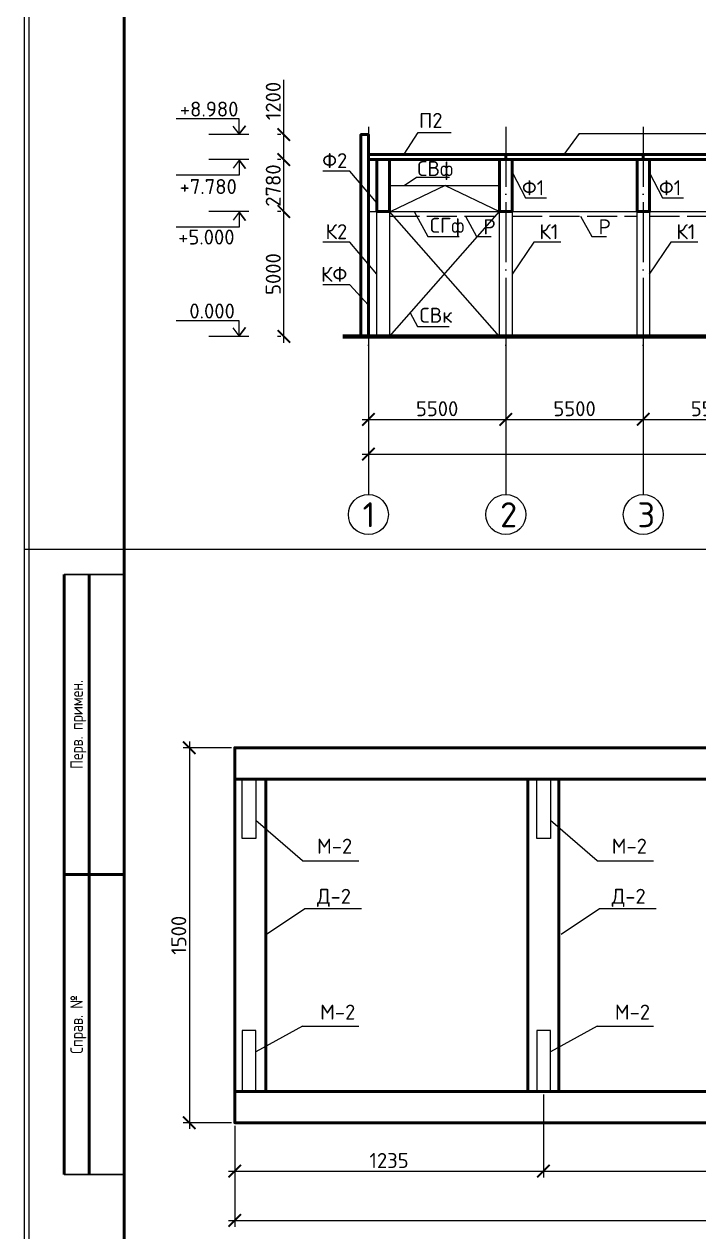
# Model space of a CAD drawing. Header units: millimetres. Extents: x -258556 to -95372, y 16759 to 83874.
# Drawn here: x -127994.2 to -127859.2, y 41571.9 to 41813.5 of the extents above; entities that cross this region are included whole.
import ezdxf
from ezdxf.enums import TextEntityAlignment as Align

# ---------------------------------------------------------------- set-up
doc = ezdxf.new("R2010")
doc.units = ezdxf.units.MM
doc.header["$LTSCALE"] = 0.5
doc.linetypes.add('ACAD_ISO02W100', pattern=[15, 12, -3])
doc.linetypes.add('ACAD_ISO04W100', pattern=[30, 24, -3, 0, -3])
for name, color, linetype, lineweight in [('0.25-STAMP', 10, 'Continuous', 25), ('0.25-TEXT', 10, 'Continuous', 25), ('0.3-STAMP', 7, 'Continuous', 30), ('ТОЛСТЫЕ3', 7, 'Continuous', 50), ('ТОНКИЕе', 7, 'Continuous', 25)]:
    doc.layers.add(name, color=color, linetype=linetype, lineweight=lineweight)
for name, color, linetype in [('оси', 7, 'ACAD_ISO04W100'), ('размеры', 7, 'Continuous'), ('Штриховка', 7, 'ACAD_ISO02W100')]:
    doc.layers.add(name, color=color, linetype=linetype)
doc.styles.add('ГОСТ 2.304', font='cs_gost2304.shx')
doc.styles.add('Наклонный3.5', font='isocpeur.ttf', dxfattribs={"height": 3})
doc.dimstyles.new('СТРОИТЕЛЬНЫЙ', dxfattribs={"dimtxt": 3, "dimasz": 2.5, "dimexe": 1.25, "dimexo": 0.625, "dimtad": 1, "dimdec": 0, "dimlfac": 100, "dimdsep": 46, "dimtxsty": 'Наклонный3.5', "dimblk1": 'ARCHTICK', "dimblk2": 'ARCHTICK', "dimsah": 1, "dimcen": 0, "dimdle": 1.25, "dimadec": 0, "dimazin": 0, "dimtfac": 0.75, "dimtdec": 0, "dimtmove": 0, "dimatfit": 3, "dimldrblk": 'ARCHTICK', "dimfxl": 1, "dimtolj": 1, "dimtzin": 0, "dimarcsym": 1})

# ---------------------------------------------------------------- blocks, each defined once
blk = doc.blocks.new('_ArchTick')
at = {"color": 0, "linetype": 'ByBlock', "const_width": 0.15}
blk.add_lwpolyline([(-0.5, -0.5), (0.5, 0.5)], dxfattribs=at)
blk = doc.blocks.new('*D658')
at = {"layer": 'Defpoints', "color": 0, "transparency": 16777216}
for p in [(-127925.35, 41747.36), (-127897.85, 41747.36), (-127897.85, 41734.43)]:
    blk.add_point(p, dxfattribs=at)
at = {"layer": 'размеры', "color": 0, "lineweight": -2, "transparency": 16777216}
for p, q in [((-127925.35, 41746.74), (-127925.35, 41733.18)), ((-127897.85, 41746.74), (-127897.85, 41733.18)), ((-127926.6, 41734.43), (-127896.6, 41734.43))]:
    blk.add_line(p, q, dxfattribs=at)
at = {"layer": 'размеры', "color": 0, "lineweight": -2, "transparency": 16777216, "xscale": 2.5, "yscale": 2.5, "zscale": 2.5, "rotation": 180}
blk.add_blockref('_ArchTick', (-127925.35, 41734.43), dxfattribs=at)
at = {"layer": 'размеры', "color": 0, "lineweight": -2, "transparency": 16777216, "xscale": 2.5, "yscale": 2.5, "zscale": 2.5}
blk.add_blockref('_ArchTick', (-127897.85, 41734.43), dxfattribs=at)
at = {"layer": 'размеры', "color": 0, "transparency": 16777216, "insert": (-127911.6, 41736.56), "char_height": 3, "attachment_point": 5, "style": 'Наклонный3.5'}
blk.add_mtext('\\A1;5500', dxfattribs=at)
blk = doc.blocks.new('*D656')
at = {"layer": 'Defpoints', "color": 0, "transparency": 16777216}
for p in [(-127897.85, 41747.36), (-127870.35, 41747.36), (-127870.35, 41734.43)]:
    blk.add_point(p, dxfattribs=at)
at = {"layer": 'размеры', "color": 0, "lineweight": -2, "transparency": 16777216}
for p, q in [((-127897.85, 41746.74), (-127897.85, 41733.18)), ((-127870.35, 41746.74), (-127870.35, 41733.18)), ((-127899.1, 41734.43), (-127869.1, 41734.43))]:
    blk.add_line(p, q, dxfattribs=at)
at = {"layer": 'размеры', "color": 0, "lineweight": -2, "transparency": 16777216, "xscale": 2.5, "yscale": 2.5, "zscale": 2.5, "rotation": 180}
blk.add_blockref('_ArchTick', (-127897.85, 41734.43), dxfattribs=at)
at = {"layer": 'размеры', "color": 0, "lineweight": -2, "transparency": 16777216, "xscale": 2.5, "yscale": 2.5, "zscale": 2.5}
blk.add_blockref('_ArchTick', (-127870.35, 41734.43), dxfattribs=at)
at = {"layer": 'размеры', "color": 0, "transparency": 16777216, "insert": (-127884.1, 41736.56), "char_height": 3, "attachment_point": 5, "style": 'Наклонный3.5'}
blk.add_mtext('\\A1;5500', dxfattribs=at)
blk = doc.blocks.new('*D657')
at = {"layer": 'Defpoints', "color": 0, "transparency": 16777216}
for p in [(-127870.35, 41747.36), (-127842.85, 41747.36), (-127842.85, 41734.43)]:
    blk.add_point(p, dxfattribs=at)
at = {"layer": 'размеры', "color": 0, "lineweight": -2, "transparency": 16777216}
for p, q in [((-127870.35, 41746.74), (-127870.35, 41733.18)), ((-127842.85, 41746.74), (-127842.85, 41733.18)), ((-127871.6, 41734.43), (-127841.6, 41734.43))]:
    blk.add_line(p, q, dxfattribs=at)
at = {"layer": 'размеры', "color": 0, "lineweight": -2, "transparency": 16777216, "xscale": 2.5, "yscale": 2.5, "zscale": 2.5, "rotation": 180}
blk.add_blockref('_ArchTick', (-127870.35, 41734.43), dxfattribs=at)
at = {"layer": 'размеры', "color": 0, "lineweight": -2, "transparency": 16777216, "xscale": 2.5, "yscale": 2.5, "zscale": 2.5}
blk.add_blockref('_ArchTick', (-127842.85, 41734.43), dxfattribs=at)
at = {"layer": 'размеры', "color": 0, "transparency": 16777216, "insert": (-127856.6, 41736.56), "char_height": 3, "attachment_point": 5, "style": 'Наклонный3.5'}
blk.add_mtext('\\A1;5500', dxfattribs=at)
blk = doc.blocks.new('*D649')
at = {"layer": 'Defpoints', "color": 0, "transparency": 16777216}
for p in [(-127925.35, 41734.43), (-127677.85, 41734.43), (-127677.85, 41727.5)]:
    blk.add_point(p, dxfattribs=at)
at = {"layer": 'размеры', "color": 0, "lineweight": -2, "transparency": 16777216}
for p, q in [((-127925.35, 41733.81), (-127925.35, 41726.25)), ((-127677.85, 41733.81), (-127677.85, 41726.25)), ((-127926.6, 41727.5), (-127676.6, 41727.5))]:
    blk.add_line(p, q, dxfattribs=at)
at = {"layer": 'размеры', "color": 0, "lineweight": -2, "transparency": 16777216, "xscale": 2.5, "yscale": 2.5, "zscale": 2.5, "rotation": 180}
blk.add_blockref('_ArchTick', (-127925.35, 41727.5), dxfattribs=at)
at = {"layer": 'размеры', "color": 0, "lineweight": -2, "transparency": 16777216, "xscale": 2.5, "yscale": 2.5, "zscale": 2.5}
blk.add_blockref('_ArchTick', (-127677.85, 41727.5), dxfattribs=at)
at = {"layer": 'размеры', "color": 0, "transparency": 16777216, "insert": (-127801.6, 41729.62), "char_height": 3, "attachment_point": 5, "style": 'Наклонный3.5'}
blk.add_mtext('\\A1;49500', dxfattribs=at)
blk = doc.blocks.new('*D659')
at = {"layer": 'Defpoints', "color": 0, "transparency": 16777216}
for p in [(-127942.26, 41776), (-127942.26, 41776), (-127942.26, 41751)]:
    blk.add_point(p, dxfattribs=at)
at = {"layer": 'размеры', "color": 0, "lineweight": -2, "transparency": 16777216}
for p, q in [((-127942.26, 41749.75), (-127942.26, 41777.25)), ((-127942.89, 41776), (-127943.51, 41776)), ((-127942.89, 41751), (-127943.51, 41751))]:
    blk.add_line(p, q, dxfattribs=at)
at = {"layer": 'размеры', "color": 0, "lineweight": -2, "transparency": 16777216, "xscale": 2.5, "yscale": 2.5, "zscale": 2.5}
for p, rotation in [((-127942.26, 41776), 90), ((-127942.26, 41751), 270)]:
    blk.add_blockref('_ArchTick', p, dxfattribs=dict(at, rotation=rotation))
at = {"layer": 'размеры', "color": 0, "transparency": 16777216, "insert": (-127944.39, 41763.5), "char_height": 3, "attachment_point": 5, "rotation": 90, "style": 'Наклонный3.5'}
blk.add_mtext('\\A1;5000', dxfattribs=at)
blk = doc.blocks.new('*D660')
at = {"layer": 'Defpoints', "color": 0, "transparency": 16777216}
for p in [(-127942.26, 41786.39), (-127942.26, 41786.39), (-127942.26, 41776)]:
    blk.add_point(p, dxfattribs=at)
at = {"layer": 'размеры', "color": 0, "lineweight": -2, "transparency": 16777216}
for p, q in [((-127942.26, 41774.75), (-127942.26, 41787.64)), ((-127942.89, 41786.39), (-127943.51, 41786.39)), ((-127942.89, 41776), (-127943.51, 41776))]:
    blk.add_line(p, q, dxfattribs=at)
at = {"layer": 'размеры', "color": 0, "lineweight": -2, "transparency": 16777216, "xscale": 2.5, "yscale": 2.5, "zscale": 2.5}
for p, rotation in [((-127942.26, 41786.39), 90), ((-127942.26, 41776), 270)]:
    blk.add_blockref('_ArchTick', p, dxfattribs=dict(at, rotation=rotation))
at = {"layer": 'размеры', "color": 0, "transparency": 16777216, "insert": (-127944.39, 41781.2), "char_height": 3, "attachment_point": 5, "rotation": 90, "style": 'Наклонный3.5'}
blk.add_mtext('\\A1;2780', dxfattribs=at)
blk = doc.blocks.new('*D661')
at = {"layer": 'Defpoints', "color": 0, "transparency": 16777216}
for p in [(-127942.26, 41791.39), (-127942.26, 41791.39), (-127942.26, 41786.39)]:
    blk.add_point(p, dxfattribs=at)
at = {"layer": 'размеры', "color": 0, "lineweight": -2, "transparency": 16777216}
for p, q in [((-127942.26, 41791.39), (-127942.26, 41802.34)), ((-127942.89, 41791.39), (-127943.51, 41791.39)), ((-127942.26, 41785.14), (-127942.26, 41791.39)), ((-127942.89, 41786.39), (-127943.51, 41786.39))]:
    blk.add_line(p, q, dxfattribs=at)
at = {"layer": 'размеры', "color": 0, "lineweight": -2, "transparency": 16777216, "xscale": 2.5, "yscale": 2.5, "zscale": 2.5}
for p, rotation in [((-127942.26, 41791.39), 90), ((-127942.26, 41786.39), 270)]:
    blk.add_blockref('_ArchTick', p, dxfattribs=dict(at, rotation=rotation))
at = {"layer": 'размеры', "color": 0, "transparency": 16777216, "insert": (-127944.39, 41798.12), "char_height": 3, "attachment_point": 5, "rotation": 90, "style": 'Наклонный3.5'}
blk.add_mtext('\\A1;1200', dxfattribs=at)
blk = doc.blocks.new('*D788')
at = {"layer": 'Defpoints', "color": 0, "transparency": 16777216}
for p in [(-127890.34, 41599.98), (-127952.09, 41593.73), (-127890.34, 41584.04)]:
    blk.add_point(p, dxfattribs=at)
at = {"layer": 'размеры', "color": 0, "lineweight": -2, "transparency": 16777216}
for p, q in [((-127890.34, 41599.36), (-127890.34, 41582.79)), ((-127952.09, 41593.11), (-127952.09, 41582.79)), ((-127953.34, 41584.04), (-127889.09, 41584.04))]:
    blk.add_line(p, q, dxfattribs=at)
at = {"layer": 'размеры', "color": 0, "lineweight": -2, "transparency": 16777216, "xscale": 2.5, "yscale": 2.5, "zscale": 2.5, "rotation": 180}
blk.add_blockref('_ArchTick', (-127952.09, 41584.04), dxfattribs=at)
at = {"layer": 'размеры', "color": 0, "lineweight": -2, "transparency": 16777216, "xscale": 2.5, "yscale": 2.5, "zscale": 2.5}
blk.add_blockref('_ArchTick', (-127890.34, 41584.04), dxfattribs=at)
at = {"layer": 'размеры', "color": 0, "transparency": 16777216, "insert": (-127921.22, 41586.17), "char_height": 3, "attachment_point": 5, "style": 'Наклонный3.5'}
blk.add_mtext('\\A1;1235', dxfattribs=at)
blk = doc.blocks.new('*D789')
at = {"layer": 'Defpoints', "color": 0, "transparency": 16777216}
for p in [(-127890.34, 41599.98), (-127814.59, 41599.98), (-127814.59, 41584.04)]:
    blk.add_point(p, dxfattribs=at)
at = {"layer": 'размеры', "color": 0, "lineweight": -2, "transparency": 16777216}
for p, q in [((-127890.34, 41599.36), (-127890.34, 41582.79)), ((-127814.59, 41599.36), (-127814.59, 41582.79)), ((-127891.59, 41584.04), (-127813.34, 41584.04))]:
    blk.add_line(p, q, dxfattribs=at)
at = {"layer": 'размеры', "color": 0, "lineweight": -2, "transparency": 16777216, "xscale": 2.5, "yscale": 2.5, "zscale": 2.5, "rotation": 180}
blk.add_blockref('_ArchTick', (-127890.34, 41584.04), dxfattribs=at)
at = {"layer": 'размеры', "color": 0, "lineweight": -2, "transparency": 16777216, "xscale": 2.5, "yscale": 2.5, "zscale": 2.5}
blk.add_blockref('_ArchTick', (-127814.59, 41584.04), dxfattribs=at)
at = {"layer": 'размеры', "color": 0, "transparency": 16777216, "insert": (-127852.47, 41586.17), "char_height": 3, "attachment_point": 5, "style": 'Наклонный3.5'}
blk.add_mtext('\\A1;1515', dxfattribs=at)
blk = doc.blocks.new('*D792')
at = {"layer": 'Defpoints', "color": 0, "transparency": 16777216}
for p in [(-127952.09, 41668.73), (-127961.17, 41593.73), (-127952.09, 41593.73)]:
    blk.add_point(p, dxfattribs=at)
at = {"layer": 'размеры', "color": 0, "lineweight": -2, "transparency": 16777216}
for p, q in [((-127952.72, 41668.73), (-127962.42, 41668.73)), ((-127961.17, 41669.98), (-127961.17, 41592.48)), ((-127952.72, 41593.73), (-127962.42, 41593.73))]:
    blk.add_line(p, q, dxfattribs=at)
at = {"layer": 'размеры', "color": 0, "lineweight": -2, "transparency": 16777216, "xscale": 2.5, "yscale": 2.5, "zscale": 2.5}
for p, rotation in [((-127961.17, 41668.73), 90), ((-127961.17, 41593.73), 270)]:
    blk.add_blockref('_ArchTick', p, dxfattribs=dict(at, rotation=rotation))
at = {"layer": 'размеры', "color": 0, "transparency": 16777216, "insert": (-127963.29, 41631.23), "char_height": 3, "attachment_point": 5, "rotation": 90, "style": 'Наклонный3.5'}
blk.add_mtext('\\A1;1500', dxfattribs=at)
blk = doc.blocks.new('*D793')
at = {"layer": 'Defpoints', "color": 0, "transparency": 16777216}
for p in [(-127952.09, 41593.73), (-127677.09, 41593.73), (-127677.09, 41574.18)]:
    blk.add_point(p, dxfattribs=at)
at = {"layer": 'размеры', "color": 0, "lineweight": -2, "transparency": 16777216}
for p, q in [((-127952.09, 41593.11), (-127952.09, 41572.93)), ((-127677.09, 41593.11), (-127677.09, 41572.93)), ((-127953.34, 41574.18), (-127675.84, 41574.18))]:
    blk.add_line(p, q, dxfattribs=at)
at = {"layer": 'размеры', "color": 0, "lineweight": -2, "transparency": 16777216, "xscale": 2.5, "yscale": 2.5, "zscale": 2.5, "rotation": 180}
blk.add_blockref('_ArchTick', (-127952.09, 41574.18), dxfattribs=at)
at = {"layer": 'размеры', "color": 0, "lineweight": -2, "transparency": 16777216, "xscale": 2.5, "yscale": 2.5, "zscale": 2.5}
blk.add_blockref('_ArchTick', (-127677.09, 41574.18), dxfattribs=at)
at = {"layer": 'размеры', "color": 0, "transparency": 16777216, "insert": (-127814.59, 41576.31), "char_height": 3, "attachment_point": 5, "style": 'Наклонный3.5'}
blk.add_mtext('\\A1;5500', dxfattribs=at)

msp = doc.modelspace()

# ---------------------------------------------------------------- linework, layer by layer
at = {"color": 7, "linetype": 'Continuous', "lineweight": 13}
for points in [[(-127947.859, 41662.484), (-127947.859, 41650.557), (-127950.63, 41650.557), (-127950.63, 41662.484)], [(-127888.891, 41662.484), (-127888.891, 41650.557), (-127891.662, 41650.557), (-127891.662, 41662.484)]]:
    msp.add_lwpolyline(points, dxfattribs=at)
at = {"color": 7, "linetype": 'Continuous', "lineweight": 13, "true_color": 0x000007}
for points in [[(-127938.535, 41646.148), (-127947.859, 41654.171), (-127947.859, 41654.171)], [(-127879.567, 41646.148), (-127888.891, 41654.171), (-127888.891, 41654.171)], [(-127938.535, 41646.148), (-127927.259, 41646.148), (-127927.259, 41646.148)], [(-127879.567, 41646.148), (-127868.291, 41646.148), (-127868.291, 41646.148)], [(-127938.053, 41636.486), (-127945.763, 41631.379), (-127945.763, 41631.379)], [(-127926.753, 41636.486), (-127938.053, 41636.486), (-127938.053, 41636.486)], [(-127879.085, 41636.486), (-127886.795, 41631.379), (-127886.795, 41631.379)], [(-127867.785, 41636.486), (-127879.085, 41636.486), (-127879.085, 41636.486)], [(-127938.535, 41613.067), (-127947.859, 41607.935), (-127947.859, 41607.935)], [(-127938.535, 41613.067), (-127927.259, 41613.067), (-127927.259, 41613.067)], [(-127879.567, 41613.067), (-127888.891, 41607.935), (-127888.891, 41607.935)], [(-127879.567, 41613.067), (-127868.291, 41613.067), (-127868.291, 41613.067)], [(-127947.859, 41599.984), (-127947.859, 41612.2), (-127950.63, 41612.2), (-127950.63, 41599.984)], [(-127888.891, 41599.984), (-127888.891, 41612.2), (-127891.662, 41612.2), (-127891.662, 41599.984)]]:
    msp.add_lwpolyline(points, dxfattribs=at)
at = {"layer": '0.25-STAMP', "color": 0}
msp.add_lwpolyline([(-127994.225, 41411.398), (-127153.225, 41411.398), (-127153.225, 42005.398), (-127994.225, 42005.398), (-127994.225, 41411.398)], dxfattribs=at)
at = {"layer": '0.3-STAMP', "color": 0, "lineweight": 50}
for p, q in [((-127986.225, 41583.398), (-127986.225, 41703.398)), ((-127981.225, 41583.398), (-127981.225, 41703.398)), ((-127974.225, 41703.398), (-127974.225, 41583.398)), ((-127986.225, 41643.398), (-127974.225, 41643.398))]:
    msp.add_line(p, q, dxfattribs=at)
at = {"layer": '0.3-STAMP', "color": 0}
for p, q in [((-127986.225, 41703.398), (-127974.225, 41703.398)), ((-127986.225, 41583.398), (-127974.225, 41583.398))]:
    msp.add_line(p, q, dxfattribs=at)
at = {"layer": '0.3-STAMP', "color": 0, "lineweight": 50}
msp.add_lwpolyline([(-127974.225, 41416.398), (-127158.225, 41416.398), (-127158.225, 42000.398), (-127974.225, 42000.398), (-127974.225, 41416.398)], dxfattribs=at)
at = {"layer": 'оси'}
for points in [[(-127925.351, 41792.97), (-127925.351, 41747.363)], [(-127897.851, 41792.97), (-127897.851, 41747.363)], [(-127870.351, 41792.97), (-127870.351, 41747.363)]]:
    msp.add_lwpolyline(points, dxfattribs=at)
at = {"layer": 'ТОЛСТЫЕ3'}
for points in [[(-127926.851, 41751.002), (-127926.851, 41787.392), (-127926.851, 41791.392), (-127925.351, 41791.392), (-127925.351, 41751.002)], [(-127925.351, 41786.392), (-127925.351, 41788.392), (-127925.351, 41787.392), (-127677.851, 41787.392)], [(-127897.851, 41786.392), (-127897.851, 41787.392)], [(-127870.351, 41786.392), (-127870.351, 41787.392)], [(-127925.351, 41786.392), (-127925.351, 41786.392), (-127679.82, 41786.392), (-127679.82, 41776.002)], [(-127923.646, 41776.002), (-127923.646, 41786.392)], [(-127921.146, 41776.002), (-127921.146, 41786.392)], [(-127899.101, 41776.002), (-127899.101, 41786.392)], [(-127896.601, 41776.002), (-127896.601, 41786.392)], [(-127871.601, 41776.002), (-127871.601, 41786.392)], [(-127869.101, 41776.002), (-127869.101, 41786.392)], [(-127923.646, 41776.002), (-127921.146, 41776.002), (-127921.146, 41781.197)], [(-127899.101, 41776.002), (-127896.601, 41776.002), (-127896.601, 41781.197)], [(-127871.601, 41776.002), (-127869.101, 41776.002), (-127869.101, 41781.197)], [(-127952.095, 41593.734), (-127952.095, 41601.234), (-127952.095, 41593.734), (-127952.095, 41668.734), (-127924.595, 41668.734), (-127952.095, 41668.734), (-127677.095, 41668.734), (-127677.095, 41593.734), (-127952.095, 41593.734)], [(-127952.095, 41668.734), (-127952.095, 41654.984), (-127952.095, 41668.734), (-127952.095, 41662.484), (-127677.095, 41662.484)], [(-127952.095, 41662.484), (-127945.845, 41662.484), (-127945.845, 41599.984)], [(-127893.47, 41599.984), (-127887.22, 41599.984), (-127887.22, 41662.484), (-127893.47, 41662.484), (-127893.47, 41599.984)], [(-127677.095, 41593.734), (-127677.095, 41599.984), (-127952.095, 41599.984)]]:
    msp.add_lwpolyline(points, dxfattribs=at)
at = {"layer": 'ТОНКИЕе', "color": 6}
for points in [[(-127363.225, 41411.398), (-127573.225, 41411.398), (-127573.225, 41369.504), (-127573.225, 41411.398), (-127783.225, 41411.398), (-127783.225, 41386.749), (-127783.225, 41411.398), (-127993.225, 41411.398), (-127993.225, 42005.398)], [(-127153.225, 41708.398), (-127994.225, 41708.398)]]:
    msp.add_lwpolyline(points, dxfattribs=at)
at = {"layer": 'ТОНКИЕе'}
for points in [[(-127951.214, 41791.52), (-127951.214, 41794.52), (-127963.784, 41794.52)], [(-127949.255, 41791.392), (-127957.281, 41791.392)], [(-127951.214, 41791.52), (-127949.91, 41793.175), (-127951.214, 41791.52), (-127952.399, 41793.095)], [(-127918.185, 41787.484), (-127915.392, 41791.818), (-127908.776, 41791.818)], [(-127883.201, 41791.624), (-127886.276, 41787.392)], [(-127883.201, 41791.624), (-127716.503, 41791.624)], [(-127951.214, 41786.264), (-127951.214, 41783.264), (-127963.784, 41783.264)], [(-127949.255, 41786.392), (-127957.281, 41786.392)], [(-127951.214, 41786.264), (-127949.91, 41784.609), (-127951.214, 41786.264), (-127952.399, 41784.689)], [(-127923.646, 41786.392), (-127925.406, 41786.392)], [(-127923.646, 41777.712), (-127929.088, 41784.079), (-127934.491, 41784.079)], [(-127918.16, 41781.197), (-127915.747, 41782.846), (-127909.131, 41782.846)], [(-127896.485, 41783.743), (-127893.894, 41778.733), (-127889.724, 41778.733)], [(-127869.076, 41783.743), (-127866.484, 41778.733), (-127862.315, 41778.733)], [(-127920.882, 41781.197), (-127899.101, 41781.197)], [(-127909.991, 41781.197), (-127920.882, 41776.002)], [(-127909.991, 41781.197), (-127899.101, 41776.002)], [(-127951.214, 41775.874), (-127951.214, 41772.874), (-127963.784, 41772.874)], [(-127949.255, 41776.002), (-127957.281, 41776.002)], [(-127951.214, 41775.874), (-127949.91, 41774.219), (-127951.214, 41775.874), (-127952.399, 41774.299)], [(-127926.146, 41751.002), (-127923.646, 41751.002), (-127923.646, 41776.002), (-127921.146, 41776.002), (-127921.146, 41751.002)], [(-127925.351, 41751.002), (-127925.351, 41776.002), (-127669.489, 41776.002)], [(-127921.146, 41751.002), (-127899.101, 41776.002)], [(-127899.101, 41751.002), (-127921.146, 41776.002)], [(-127916.183, 41776.002), (-127913.457, 41771.02), (-127907.155, 41771.02)], [(-127905.939, 41775.096), (-127903.71, 41771.02), (-127900.765, 41771.02)], [(-127901.601, 41751.002), (-127899.101, 41751.002), (-127899.101, 41776.002), (-127896.601, 41776.002), (-127896.601, 41751.002)], [(-127882.9, 41775.096), (-127880.67, 41771.02), (-127877.725, 41771.02)], [(-127874.101, 41751.002), (-127871.601, 41751.002), (-127871.601, 41776.002), (-127869.101, 41776.002), (-127869.101, 41751.002)], [(-127923.646, 41763.502), (-127929.088, 41769.869), (-127934.491, 41769.869)], [(-127892.263, 41769.869), (-127896.601, 41763.502)], [(-127886.86, 41769.869), (-127886.86, 41769.869), (-127892.263, 41769.869)], [(-127864.854, 41769.869), (-127869.192, 41763.502)], [(-127859.45, 41769.869), (-127859.45, 41769.869), (-127864.854, 41769.869)], [(-127925.351, 41757.247), (-127929.088, 41761.343), (-127934.491, 41761.343)], [(-127925.351, 41757.247), (-127925.351, 41719.384)], [(-127916.984, 41755.722), (-127915.512, 41753.032), (-127909.21, 41753.032)], [(-127897.851, 41757.247), (-127897.851, 41719.384)], [(-127870.351, 41757.247), (-127870.351, 41719.384)], [(-127951.214, 41751.13), (-127951.214, 41754.13), (-127963.784, 41754.13)], [(-127951.214, 41751.13), (-127949.91, 41752.785), (-127951.214, 41751.13), (-127952.399, 41752.705)], [(-127949.255, 41751.002), (-127957.281, 41751.002)]]:
    msp.add_lwpolyline(points, dxfattribs=at)
at = {"layer": 'ТОНКИЕе', "lineweight": 70}
msp.add_lwpolyline([(-127930.437, 41751.002), (-127670.749, 41751.002)], dxfattribs=at)
at = {"layer": 'ТОНКИЕе'}
for centre in [(-127925.351, 41715.384), (-127897.851, 41715.384), (-127870.351, 41715.384)]:
    msp.add_circle(centre, 4, dxfattribs=at)
at = {"layer": 'Штриховка'}
for points in [[(-127921.146, 41776.002), (-127921.146, 41775.096), (-127899.101, 41775.096)], [(-127896.601, 41775.096), (-127871.601, 41775.096)], [(-127869.101, 41775.096), (-127844.101, 41775.096)]]:
    msp.add_lwpolyline(points, dxfattribs=at)

# ---------------------------------------------------------------- texts
at = {"layer": '0.25-TEXT', "color": 0, "style": 'ГОСТ 2.304'}
for s, p in [('Перв. примен.', (-127983.725, 41673.398)), ('Справ. №', (-127983.725, 41613.398))]:
    msp.add_text(s, height=2.5, rotation=90, dxfattribs=at).set_placement(p, align=Align.MIDDLE_CENTER)
at = {"layer": 'ТОНКИЕе', "style": 'Наклонный3.5'}
for s, width, insert, char_height, attachment_point in [('+8.980', 5.64945, (-127963.071, 41797.993), 3, 1), ('П2', 1.79269, (-127910.509, 41795.725), 3, 3), ('Ф2', 1.79269, (-127929.576, 41787.683), 3, 3), ('СВф', 1.79269, (-127915.562, 41786.103), 3, 1), ('+7.780', 5.64945, (-127963.123, 41779.498), 3, 7), ('Ф1', 1.79269, (-127890.165, 41782.254), 3, 3), ('Ф1', 1.79269, (-127862.755, 41782.254), 3, 3), ('СГф', 1.79269, (-127913.049, 41774.748), 3, 1), ('Р', 1.79269, (-127902.351, 41774.44), 3, 1), ('Р', 1.79269, (-127879.311, 41774.44), 3, 1), ('+5.000', 5.64945, (-127963.406, 41769.401), 3, 7), ('К2', 1.79269, (-127929.576, 41773.473), 3, 3), ('К1', 1.79269, (-127887.348, 41773.473), 3, 3), ('К1', 1.79269, (-127859.938, 41773.473), 3, 3), ('КФ', 1.79269, (-127929.576, 41764.947), 3, 3), ('0.000', 5.64945, (-127961.173, 41757.603), 3, 1), ('СВк', 1.79269, (-127915.104, 41756.759), 3, 1), ('1', 1.18374, (-127926.504, 41717.847), 5, 1), ('2', 1.18374, (-127899.004, 41717.847), 5, 1), ('3', 1.18374, (-127871.504, 41717.847), 5, 1), ('М-2', 3.36858, (-127935.629, 41650.553), 3, 1), ('М-2', 3.36858, (-127876.661, 41650.553), 3, 1), ('Д-2', 3.36858, (-127935.629, 41640.523), 3, 1), ('Д-2', 3.36858, (-127876.661, 41640.523), 3, 1), ('М-2', 3.36858, (-127935.008, 41617.36), 3, 1), ('М-2', 3.36858, (-127876.04, 41617.36), 3, 1)]:
    msp.add_mtext_dynamic_manual_height_columns(s, width=width, gutter_width=15, heights=[0], dxfattribs=dict(at, insert=insert, char_height=char_height, attachment_point=attachment_point))

# ---------------------------------------------------------------- dimensions: what is measured, and where the dimension line sits
at = {"layer": 'размеры'}
for base, p1, p2, text, picture, middle in [((-127942.263, 41791.392), (-127942.263, 41786.392), (-127942.263, 41791.392), '1200', '*D661', (-127944.388, 41798.117)), ((-127942.263, 41786.392), (-127942.263, 41776.002), (-127942.263, 41786.392), '2780', '*D660', (-127944.388, 41781.197)), ((-127942.263, 41776.002), (-127942.263, 41751.002), (-127942.263, 41776.002), '5000', '*D659', (-127944.388, 41763.502)), ((-127961.169, 41593.734), (-127952.095, 41668.734), (-127952.095, 41593.734), '1500', '*D792', (-127963.294, 41631.234))]:
    dim = msp.add_linear_dim(base=base, p1=p1, p2=p2, angle=90, text=text, dimstyle='СТРОИТЕЛЬНЫЙ', dxfattribs=at)
    dim.commit()
    dim.dimension.update_dxf_attribs({"geometry": picture, "text_midpoint": middle})
for base, p1, p2, text, picture, middle in [((-127897.851, 41734.432), (-127925.351, 41747.363), (-127897.851, 41747.363), '5500', '*D658', (-127911.601, 41736.557)), ((-127870.351, 41734.432), (-127897.851, 41747.363), (-127870.351, 41747.363), '5500', '*D656', (-127884.101, 41736.557)), ((-127842.851, 41734.432), (-127870.351, 41747.363), (-127842.851, 41747.363), '5500', '*D657', (-127856.601, 41736.557)), ((-127677.851, 41727.495), (-127925.351, 41734.432), (-127677.851, 41734.432), '49500', '*D649', (-127801.601, 41729.62)), ((-127890.345, 41584.044), (-127952.095, 41593.734), (-127890.345, 41599.984), '1235', '*D788', (-127921.22, 41586.169)), ((-127677.095, 41574.182), (-127952.095, 41593.734), (-127677.095, 41593.734), '5500', '*D793', (-127814.595, 41576.307))]:
    dim = msp.add_linear_dim(base=base, p1=p1, p2=p2, text=text, dimstyle='СТРОИТЕЛЬНЫЙ', dxfattribs=at)
    dim.commit()
    dim.dimension.update_dxf_attribs({"geometry": picture, "text_midpoint": middle})
dim = msp.add_linear_dim(base=(-127814.595, 41584.044), p1=(-127890.345, 41599.984), p2=(-127814.595, 41599.984), text='1515', dimstyle='СТРОИТЕЛЬНЫЙ', override={"dimtmove": 1}, dxfattribs=at)
dim.commit()
dim.dimension.update_dxf_attribs({"geometry": '*D789', "text_midpoint": (-127852.47, 41586.169)})

doc.saveas('drawing.dxf')
